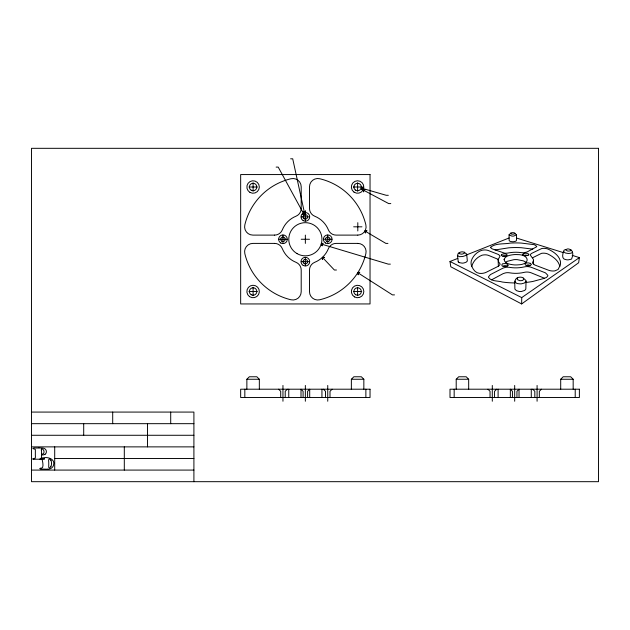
<?xml version="1.0" encoding="UTF-8"?>
<svg xmlns="http://www.w3.org/2000/svg" width="630" height="630" viewBox="0 0 630 630"><rect width="100%" height="100%" fill="white"/><g stroke="black" fill="none" stroke-linecap="round" stroke-linejoin="round"><path stroke-width="0.94" d="M456.207 389.206L456.207 379.26L468.665 379.244L468.681 389.206M560.7 389.206L560.7 379.26L563.188 376.772L570.685 376.772L573.166 379.252L573.174 389.206M516.498 234.856L516.49 240.369L515.946 241.077A2.929 2.929 0 0 1 515.584 241.258L513.781 241.676A9.82 9.82 0 0 1 511.891 241.692L510.339 241.392A3.811 3.811 0 0 1 509.867 241.203L509.142 240.479L509.072 234.769L511.111 232.903A5.733 5.733 0 0 1 514.253 232.832L516.498 234.872L513.765 236.061A10.56 10.56 0 0 1 511.844 236.077L509.064 234.864M457.829 258.379L450.001 261.489L450.781 266.774L521.64 303.943L521.735 297.596L579.38 257.599L572.166 255.355M526.026 281.256L525.845 288.572A1.788 1.788 0 0 1 525.703 289.233L524.987 290.17A3.961 3.961 0 0 1 524.609 290.454L521.372 291.501A9.93 9.93 0 0 1 519.057 291.454L516.474 290.658L514.899 289.107L514.741 281.051M322.426 257.347L322.371 259.426L322.631 257.56L324.505 257.41L322.426 257.347L334.38 270.01L336.452 270.01M533.311 264.112L533.452 260.568A3.481 3.481 0 0 0 533.405 259.379L530.295 255.079A1.016 1.016 0 0 1 530.334 254.544L531.444 253.465L541.769 248.511A11.962 11.962 0 0 1 544.06 248.354A11.08 11.08 0 0 1 548.391 249.236C553.408 251.701 558.818 255.221 560.314 260.962A9.072 9.072 0 0 1 560.251 265.206L558.07 269.498L554.872 270.868A11.364 11.364 0 0 1 554.203 270.955A13.135 13.135 0 0 1 548.58 270.238L534.72 264.978L532.657 263.096A1.252 1.252 0 0 1 532.681 262.489L533.429 260.568M40.029 458.987L40.651 458.317A7.213 7.213 0 0 1 41.43 458.175L42.659 457.963A2.559 2.559 0 0 1 42.966 457.923C47.707 456.537 55.503 459.002 53.542 465.184A5.04 5.04 0 0 1 52.581 467.035L51.707 467.893A6.867 6.867 0 0 1 47.297 469.2M563.543 251.362C562.306 255.174 561.669 259.332 566.244 259.71A10.655 10.655 0 0 0 568.047 259.891L571.221 259.221A1.126 1.126 0 0 0 571.772 258.465C573.355 254.914 573.568 250.023 569.118 249.078A6.906 6.906 0 0 0 567.52 248.929L565.519 249.74L567.339 250.929A6.898 6.898 0 0 0 568.969 251.079L570.622 250.709L570.859 249.921M579.38 257.599L578.647 262.749L521.64 303.943M466.688 254.307L465.72 255.489L463.326 256.347A11.482 11.482 0 0 1 461.42 256.567C456.6 257.709 456.569 252.685 460.869 252.016A6.922 6.922 0 0 1 462.53 251.843L464.231 252.181L466.68 254.134L467.35 261.017L466.192 262.167L464.09 262.915A10.678 10.678 0 0 1 462.207 263.143L459.144 262.639M471.768 266.451C472.933 261.403 477.123 257.182 481.863 255.276A11.789 11.789 0 0 1 484.171 254.882A10.064 10.064 0 0 1 488.518 255.394L498.196 259.347M304.274 214.885L304.857 212.893L304.132 214.625L302.282 214.302L304.274 214.885L278.216 167.1L276.145 167.1M507.977 265.411L507.843 264.419L506.323 263.702A6.765 6.765 0 0 0 503.945 263.655C500.952 263.057 501.417 267.435 503.693 265.907A3.174 3.174 0 0 1 506.048 265.829A0.811 0.811 0 0 1 506.559 266.301M572.536 252.228L571.252 253.158L568.803 253.457A11.45 11.45 0 0 1 566.969 253.276C564.527 253.41 561.669 250.378 565.669 249.433M525.428 263.576C524.27 264.364 526.192 266.096 526.924 265.167A3.119 3.119 0 0 1 529.255 265.096A0.937 0.937 0 0 1 529.877 265.632L531.46 264.545L530.303 263.238M501.401 254.898L501.378 255.363A0.851 0.851 0 0 0 501.567 255.646L503.394 256.315A6.694 6.694 0 0 0 505.685 256.19L507.26 255.063L505.772 253.992A6.426 6.426 0 0 0 503.016 254.016L501.952 254.386A1.567 1.567 0 0 0 501.385 254.882M304.424 212.617L305.55 210.877L304.361 212.334L302.683 211.499L304.424 212.617L292.714 158.807L290.635 158.807M459.231 252.811L459.349 253.677L461.191 254.118A6.985 6.985 0 0 0 462.625 253.984L464.404 253.236L464.357 252.26M522.947 254.811L524.546 255.331A3.103 3.103 0 0 1 526.68 255.268A1.055 1.055 0 0 1 527.192 255.599M510.67 233.147L511.269 233.982A5.709 5.709 0 0 0 514.45 233.903L514.93 233.195M41.47 449.088L41.312 449.513M246.865 389.206L246.865 379.26L249.354 376.772L256.851 376.772L259.339 379.26L259.339 389.206M351.382 379.252L353.855 376.772L361.352 376.772L363.841 379.26L363.841 389.206M456.222 379.252L458.695 376.772L466.192 376.772L468.665 379.244M287.304 389.206L285.217 391.301L285.217 397.506M332.089 389.206L330.002 391.301L330.002 397.506M496.645 389.206L494.55 391.301L494.55 397.506M541.43 389.206L539.335 391.301L539.335 397.506M517.458 278.027L517.246 279.562L519.648 280.641A6.536 6.536 0 0 0 521.057 280.673C524.349 281.043 524.443 276.98 521.144 277.224A6.544 6.544 0 0 0 519.774 277.2C514.623 277.145 512.93 283.909 519.12 283.784A10.671 10.671 0 0 0 521.475 283.823L524.428 283.02L525.995 281.319A1.567 1.567 0 0 0 525.979 280.563L523.396 278.098M45.069 454.238L45.651 453.71A2.788 2.788 0 0 0 46.297 452.458L46.368 451.899A3.945 3.945 0 0 0 46.368 451.505A3.481 3.481 0 0 0 45.612 449.513L45.226 449.088A4.457 4.457 0 0 0 42.533 448.072L39.076 447.946M361.203 188.047L363.014 187.047L361.486 188.134L362.203 189.866L361.203 188.047L386.229 195.3L388.3 195.3M321.237 244.023L323.159 243.219L321.52 244.109L322.221 245.85L321.237 244.023L388.285 264.135L390.356 264.135M491.66 279.791L503.244 273.57L505.646 272.845A12.309 12.309 0 0 1 509.308 272.782L509.725 272.845A36.201 36.201 0 0 0 524.192 272.357A11.82 11.82 0 0 1 531.098 272.782L544.517 278.255L546.604 277.365L547.738 276.003A1.669 1.669 0 0 0 547.793 275.263L545.478 272.869L531.295 267.309A12.482 12.482 0 0 0 524.294 266.899A38.273 38.273 0 0 1 509.646 267.372L509.229 267.309A13.017 13.017 0 0 0 505.52 267.372L503.087 268.073L490.416 274.593L488.565 276.735A1.74 1.74 0 0 0 488.597 277.491C491.463 281.681 498.07 280.61 502.409 282.043A96.185 96.185 0 0 0 514.749 282.949M532.665 257.725L541.493 253.347A11.316 11.316 0 0 1 543.761 253.181A10.521 10.521 0 0 1 548.045 254.095C553.148 256.693 558.582 260.529 559.834 266.474M507.229 266.033L505.748 266.482A6.702 6.702 0 0 1 503.386 266.419L503.197 266.372M523.483 253.669L524.853 253.291A6.741 6.741 0 0 1 527.082 253.402L528.554 254.142M527.995 255.331L526.625 255.685A6.772 6.772 0 0 1 524.412 255.567L524.231 255.52M466.759 254.827L509.103 237.967M544.603 278.271L532.862 281.452A88.799 88.799 0 0 1 525.995 282.437M363.1 189.945L365.148 189.536L363.36 190.079L363.707 191.922L363.1 189.945L388.718 203.592L390.789 203.592M364.943 231.037L367.007 230.722L365.195 231.186L365.463 233.045L364.943 231.037L385.867 243.4L387.938 243.4M495.046 249.96L508.859 247.803A93.917 93.917 0 0 1 521.183 247.7L532.775 249.133M357.769 272.743L359.793 272.302L358.013 272.9L358.218 274.767L357.769 272.743L392.435 294.887L394.506 294.887M38.887 447.946L38.713 447.946A8.678 8.678 0 0 0 37.627 448.024L35.02 448.024A8.678 8.678 0 0 0 33.933 447.946L32.823 448.552L35.367 449.442L35.343 455.214A3.52 3.52 0 0 0 35.367 455.49L35.382 455.703A8.253 8.253 0 0 1 35.43 456.545L35.264 458.238A1.819 1.819 0 0 1 34.689 458.309L32.626 458.884L33.358 459.459A10.497 10.497 0 0 0 34.445 459.38L35.304 459.254A5.875 5.875 0 0 1 35.65 459.223L41.257 459.231A3.599 3.599 0 0 1 42.005 459.16C42.549 460.758 44.202 468.232 41.415 468.216A4.867 4.867 0 0 0 40.619 468.129L40.304 468.216A0.89 0.89 0 0 0 39.95 468.681M248.952 187.008L257.253 187.008M353.454 187.008L361.746 187.008M301.203 216.862L309.495 216.862M353.658 226.816L361.951 226.816M278.814 239.258L287.107 239.258M301.203 239.258L309.495 239.258M323.599 239.258L331.892 239.258M301.203 261.647L309.495 261.647M248.952 291.509L257.253 291.509M353.454 291.509L361.746 291.509M246.865 379.26L259.339 379.26M363.841 379.26L351.367 379.26L351.367 389.206M560.724 379.26L573.15 379.26M31.5 412.075L193.906 412.075L193.906 481.682M31.5 423.675L193.906 423.675M31.5 435.275L193.906 435.275M31.5 446.875L193.906 446.875M54.7 458.475L193.906 458.475M31.5 470.082L193.906 470.082M47.297 469.2L43.123 469.09A39.469 39.469 0 0 0 42.131 469.09L41.163 469.122A2.52 2.52 0 0 1 40.517 469.051A1.858 1.858 0 0 1 40.257 468.956L40.06 468.783M40.981 459.215L44.25 459.372L44.431 458.727M526.562 265.537L526.79 265.6A6.552 6.552 0 0 0 529.846 265.632M516.49 238.038L563.409 252.63M450.001 261.489L521.735 297.596M40.107 459.089L40.194 459.152A0.795 0.795 0 0 0 40.47 459.238M44.25 458.648L44.234 458.632A2.89 2.89 0 0 0 43.903 458.553L43.848 458.538A6.67 6.67 0 0 1 43.509 458.483A5.394 5.394 0 0 1 43.053 458.459L42.745 458.427A5.394 5.394 0 0 0 42.289 458.396A2.496 2.496 0 0 1 42.037 458.349L41.556 458.026L41.548 454.97L42.202 454.97A5.575 5.575 0 0 0 45.077 454.262M532.736 389.206L534.823 391.301L534.823 397.506M487.951 389.206L490.045 391.301L490.045 397.506M323.395 389.206L325.489 391.301L325.489 397.506M278.61 389.206L280.704 391.301L280.704 397.506M50.975 460.538L50.179 459.396A1.803 1.803 0 0 0 49.179 458.994L48.604 459.884A10.994 10.994 0 0 0 48.628 460.483L48.667 461.199A12.324 12.324 0 0 1 48.691 461.845A11.379 11.379 0 0 1 48.762 463.019L48.707 467.287L49.235 467.972A1.433 1.433 0 0 0 49.857 467.767L50.707 466.791A5.654 5.654 0 0 0 50.967 466.255M457.435 255.331L458.246 261.655M41.336 449.726L41.352 449.844A4.985 4.985 0 0 1 41.391 450.395M498.141 260.442L498.338 265.419A3.835 3.835 0 0 0 498.448 266.199M575.214 389.206L575.214 397.506M537.083 385.458L537.083 401.239M531.279 389.206L531.279 397.506M519.033 397.506L519.033 389.206L516.947 391.301L516.947 397.506M514.686 385.458L514.686 401.239M512.434 397.506L512.434 391.301L510.347 389.206L510.347 397.506M498.102 389.206L498.102 397.506M492.298 385.458L492.298 401.239M454.167 389.206L454.167 397.506M365.873 389.206L365.873 397.506M357.801 222.673L357.801 230.966M357.604 182.857L357.604 191.158M357.604 287.359L357.604 295.651M327.742 235.108L327.742 243.4M327.742 385.458L327.742 401.239M321.938 389.206L321.938 397.506M309.7 397.506L309.7 389.206L307.605 391.301L307.605 397.506M305.353 212.72L305.353 221.012M305.353 235.108L305.353 243.4M305.353 257.505L305.353 265.797M305.353 385.458L305.353 401.239M303.093 397.506L303.093 391.301L301.006 389.206L301.006 397.506M288.76 389.206L288.76 397.506M282.957 235.108L282.957 243.4M282.957 385.458L282.957 401.239M253.102 182.857L253.102 191.158M253.102 287.359L253.102 295.651M244.826 389.206L244.826 397.506M170.706 412.075L170.706 423.675M147.507 423.675L147.507 446.875M124.307 446.875L124.307 470.082M112.699 412.075L112.699 423.675M83.703 423.675L83.703 435.275M54.7 446.875L54.7 470.082M41.548 453.947L41.548 452.277A4.237 4.237 0 0 1 41.47 451.466L41.47 451.34A5.662 5.662 0 0 0 41.391 450.395M508.001 265.427A2 2 0 0 1 507.221 266.017M522.703 254.843A0.992 0.992 0 0 1 523.498 253.74M528.806 254.095A1 1 0 0 1 527.979 255.252M525.388 263.513A5.292 5.292 0 0 1 530.145 263.403M502.858 256.229A0.882 0.882 0 0 1 503.228 255.953A3.158 3.158 0 0 1 505.386 255.89A0.921 0.921 0 0 1 505.795 256.158M525.963 262.371A9.859 9.859 0 0 0 523.176 260.82L517.324 259.647A25.058 25.058 0 0 0 513.891 259.67L507.292 261.308A8.505 8.505 0 0 0 505.63 262.363M459.16 262.584A1.583 1.583 0 0 1 458.167 261.686M41.501 449.072A0.906 0.906 0 0 1 41.879 449.017L41.997 449.009A1.583 1.583 0 0 1 42.934 449.387L43.431 449.985A3.158 3.158 0 0 1 43.58 453.411A1.764 1.764 0 0 1 42.202 454.072L42.163 454.072A2 2 0 0 1 41.548 454.002M51.022 460.522A7.497 7.497 0 0 1 51.518 463.562M51.566 463.562A6.985 6.985 0 0 1 50.959 466.247M498.149 259.647L498.495 261.631L500.031 263.899A1.299 1.299 0 0 1 500.039 264.537L498.582 266.128L486.163 272.31A12.324 12.324 0 0 1 480.619 273.412A12.08 12.08 0 0 1 479.202 273.302C475.099 272.869 472.547 268.687 471.342 265.151A9.08 9.08 0 0 1 471.311 260.851C472.752 256.087 476.831 252.071 481.493 250.386A12.443 12.443 0 0 1 483.832 250A10.608 10.608 0 0 1 488.226 250.496L498.535 254.528L499.897 255.78A1.047 1.047 0 0 1 499.905 256.331L498.149 259.647M504.071 259.332C504.433 263.86 510.552 264.458 514.111 264.891A26.484 26.484 0 0 0 517.907 264.86C531.058 264.553 529.499 254.386 517.34 254.599A26.515 26.515 0 0 0 513.875 254.63C510.387 255.063 505.543 255.591 504.071 259.332M490.746 247.188L490.715 247.299A0.819 0.819 0 0 0 490.738 247.763L492.156 248.866L504.654 253.181A13.049 13.049 0 0 0 507.544 253.102L508.276 252.976A38.666 38.666 0 0 1 521.199 252.614A12.954 12.954 0 0 0 524.428 252.661L527.09 251.961L536.673 246.763A0.803 0.803 0 0 0 536.689 246.298L534.594 244.818A9.521 9.521 0 0 0 533.602 244.582L521.175 243.062A99.595 99.595 0 0 0 510.56 243.054C504.315 244.369 495.904 242.881 490.746 247.188M598.5 148.318L31.5 148.318L31.5 481.682L598.5 481.682L598.5 148.318M370.038 174.565L240.66 174.565L240.66 303.943L370.038 303.943L370.038 174.565M274.601 235.108L252.898 235.108A8.292 8.292 0 0 1 244.826 224.902A62.205 62.205 0 0 1 290.997 178.731A8.292 8.292 0 0 1 301.203 186.803L301.203 208.506A8.292 8.292 0 0 1 296.021 216.192A24.877 24.877 0 0 0 282.287 229.926A8.292 8.292 0 0 1 274.601 235.108M357.801 235.108L336.105 235.108A8.292 8.292 0 0 1 328.419 229.926A24.877 24.877 0 0 0 314.685 216.192A8.292 8.292 0 0 1 309.495 208.506L309.495 186.803A8.292 8.292 0 0 1 319.701 178.731A62.205 62.205 0 0 1 365.873 224.902A8.292 8.292 0 0 1 357.801 235.108M274.601 243.4L252.898 243.4A8.292 8.292 0 0 0 244.826 253.614A62.205 62.205 0 0 0 290.997 299.778A8.292 8.292 0 0 0 301.203 291.706L301.203 270.01A8.292 8.292 0 0 0 296.021 262.324A24.877 24.877 0 0 1 282.287 248.59A8.292 8.292 0 0 0 274.601 243.4M357.801 243.4L336.105 243.4A8.292 8.292 0 0 0 328.419 248.59A24.877 24.877 0 0 1 314.685 262.324A8.292 8.292 0 0 0 309.495 270.01L309.495 291.706A8.292 8.292 0 0 0 319.701 299.778A62.205 62.205 0 0 0 365.873 253.614A8.292 8.292 0 0 0 357.801 243.4M370.038 389.206L240.66 389.206L240.66 397.506L370.038 397.506L370.038 389.206M579.38 389.206L450.001 389.206L450.001 397.506L579.38 397.506L579.38 389.206M251.228 294.753A3.748 3.748 0 0 0 256.851 291.509A3.748 3.748 0 0 0 251.228 288.257A3.748 3.748 0 0 0 251.228 294.753M303.18 220.626A4.347 4.347 0 0 0 309.7 216.862A4.347 4.347 0 0 0 303.18 213.098A4.347 4.347 0 0 0 303.18 220.626M325.568 243.023A4.347 4.347 0 0 0 332.089 239.258A4.347 4.347 0 0 0 325.568 235.494A4.347 4.347 0 0 0 325.568 243.023M303.18 265.411A4.347 4.347 0 0 0 309.7 261.647A4.347 4.347 0 0 0 303.18 257.883A4.347 4.347 0 0 0 303.18 265.411M297.061 253.622A16.585 16.585 0 0 0 321.938 239.258A16.585 16.585 0 0 0 297.061 224.894A16.585 16.585 0 0 0 297.061 253.622M280.783 243.023A4.347 4.347 0 0 0 287.304 239.258A4.347 4.347 0 0 0 280.783 235.494A4.347 4.347 0 0 0 280.783 243.023M249.511 296.604A6.237 6.237 0 0 0 259.316 292.068A6.237 6.237 0 0 0 250.48 285.847A6.237 6.237 0 0 0 249.511 296.604M355.73 294.753A3.748 3.748 0 0 0 361.352 291.509A3.748 3.748 0 0 0 355.73 288.257A3.748 3.748 0 0 0 355.73 294.753M354.485 296.903A6.237 6.237 0 0 0 363.841 291.509A6.237 6.237 0 0 0 354.485 286.107A6.237 6.237 0 0 0 354.485 296.903M251.228 190.252A3.748 3.748 0 0 0 256.851 187.008A3.748 3.748 0 0 0 251.228 183.763A3.748 3.748 0 0 0 251.228 190.252M249.984 192.41A6.237 6.237 0 0 0 259.339 187.008A6.237 6.237 0 0 0 249.984 181.605A6.237 6.237 0 0 0 249.984 192.41M355.438 190.071A3.748 3.748 0 0 0 361.336 187.346A3.748 3.748 0 0 0 356.029 183.606A3.748 3.748 0 0 0 355.438 190.071M354.013 192.111A6.237 6.237 0 0 0 363.809 187.567A6.237 6.237 0 0 0 354.981 181.345A6.237 6.237 0 0 0 354.013 192.111M326.616 241.211A2.252 2.252 0 0 0 330.002 239.258A2.252 2.252 0 0 0 326.616 237.305A2.252 2.252 0 0 0 326.616 241.211M281.83 241.211A2.252 2.252 0 0 0 285.217 239.258A2.252 2.252 0 0 0 281.83 237.305A2.252 2.252 0 0 0 281.83 241.211M304.054 218.712A2.252 2.252 0 0 0 307.598 217.066A2.252 2.252 0 0 0 304.4 214.814A2.252 2.252 0 0 0 304.054 218.712M304.227 263.6A2.252 2.252 0 0 0 307.605 261.647A2.252 2.252 0 0 0 304.227 259.694A2.252 2.252 0 0 0 304.227 263.6"/></g></svg>
